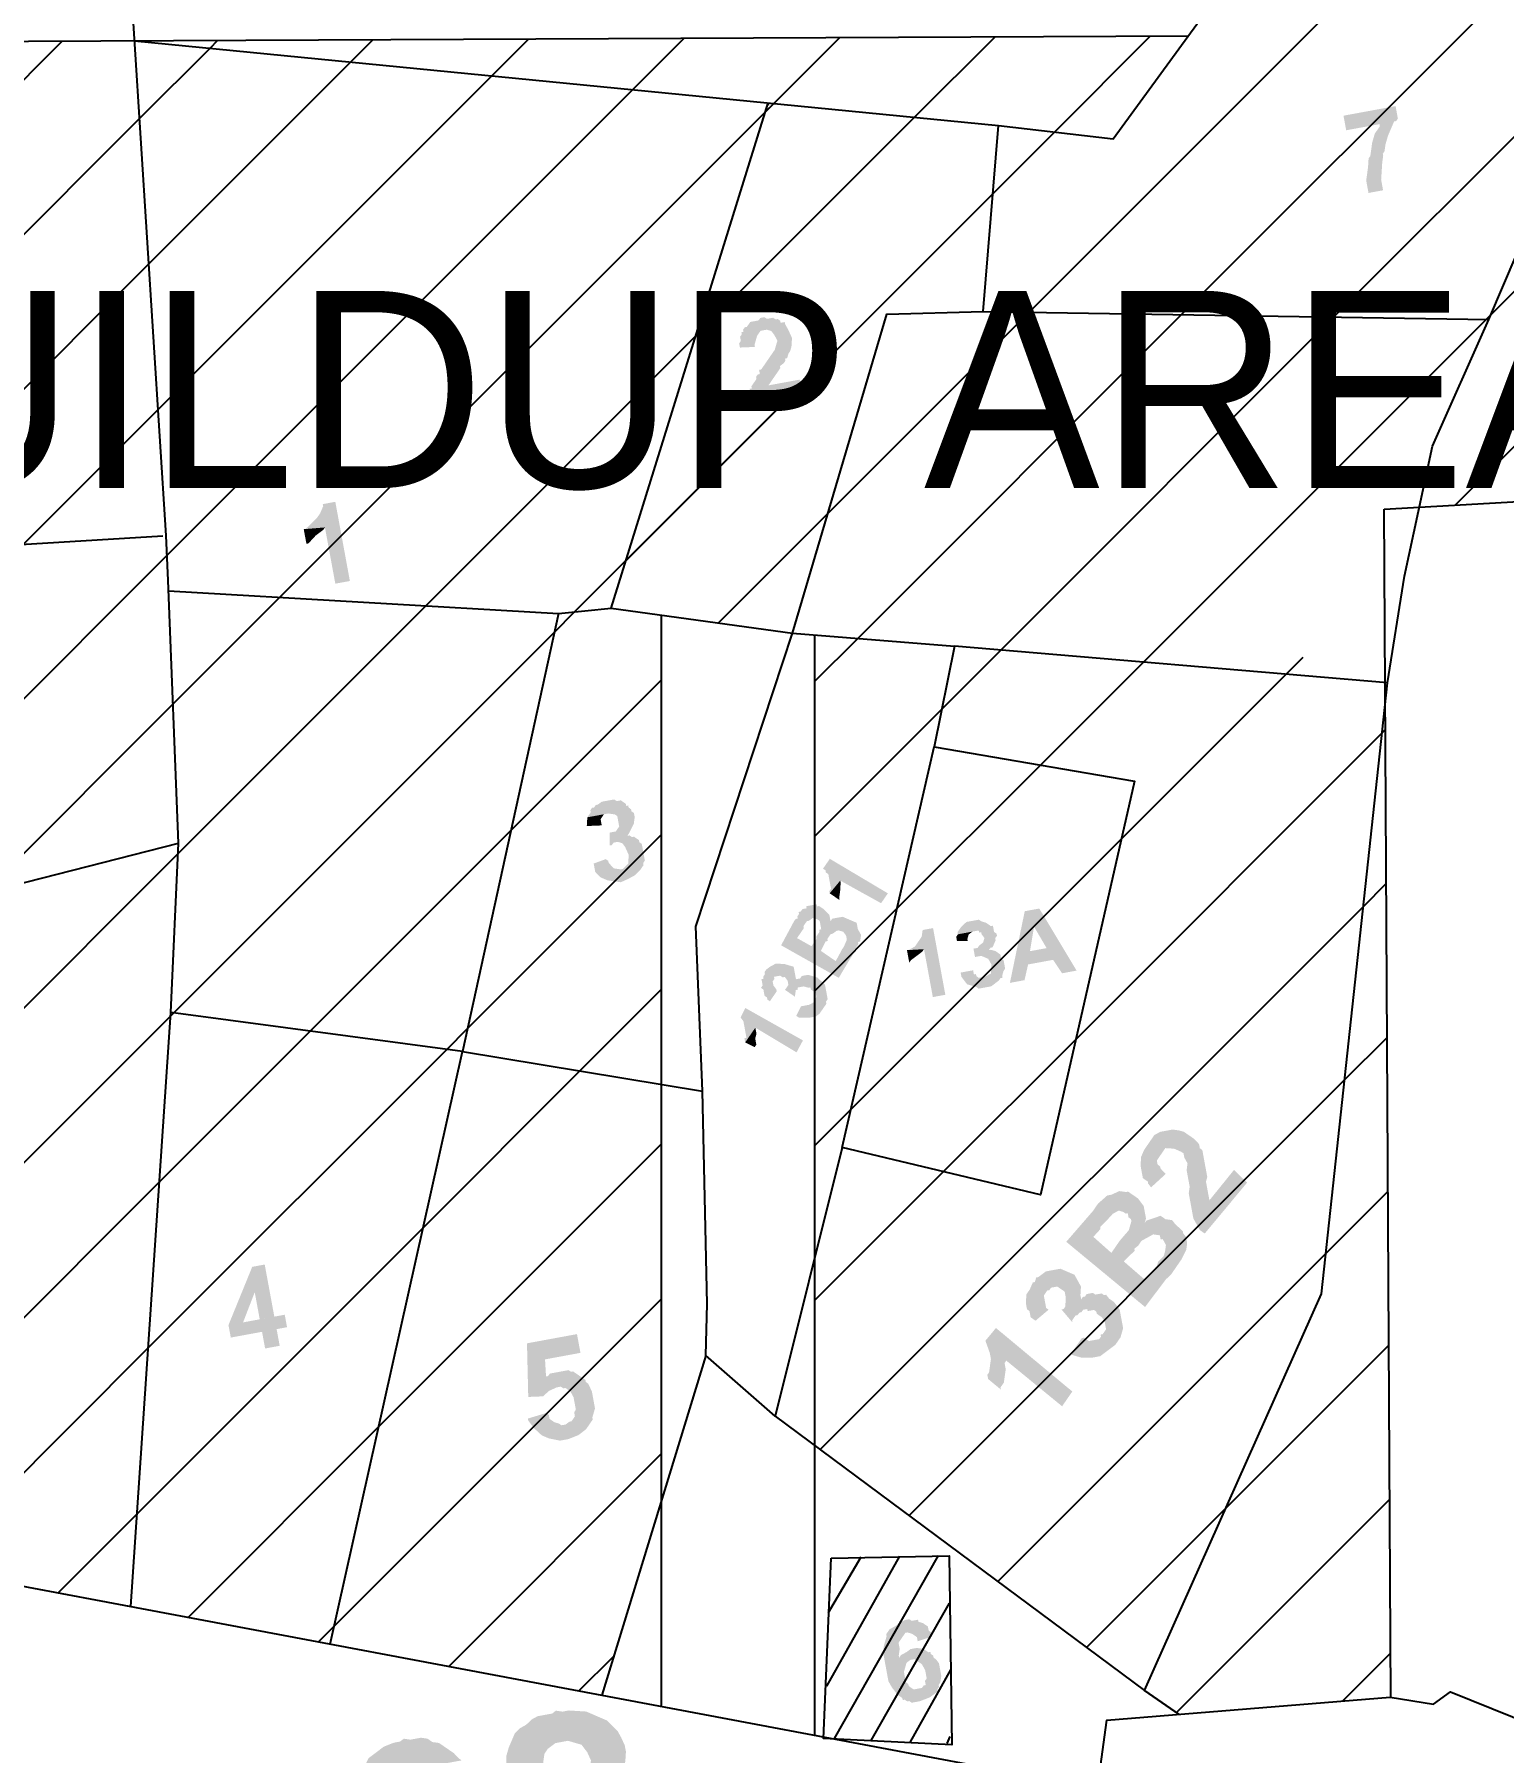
# Model space of a CAD drawing. Header units: metres. Extents: x 297 to 3998, y 336 to 1712.
# Drawn here: x 3210.1 to 3277.2, y 1162.8 to 1241.3 of the extents above; entities that cross this region are included whole.
import ezdxf

# ---------------------------------------------------------------- set-up
doc = ezdxf.new("R2010")
doc.units = ezdxf.units.M
doc.header["$MEASUREMENT"] = 0
doc.styles.get("Standard").update_dxf_attribs({"font": 'CENSCBK.TTF'})
pattern_1 = [(45, (-2513.5867, 677.9554), (-3.535534, 3.535534), [])]

msp = doc.modelspace()

# ---------------------------------------------------------------- hatches: boundary and pattern name
h = msp.add_hatch()
h.set_pattern_fill('ANSI31', color=2, scale=40, style=0)
h.set_pattern_definition(pattern_1)
h.paths.add_polyline_path([(3276.525, 1228.287), (3278.454, 1232.777), (3287.123, 1235.949), (3288.593, 1243.997), (3263.599, 1242.344), (3259.369, 1236.533), (3254.121, 1237.152), (3253.422, 1228.656)])
h = msp.add_hatch()
h.set_pattern_fill('ANSI31', color=2, scale=40, style=0)
h.set_pattern_definition(pattern_1)
h.paths.add_polyline_path([(3214.652, 1241.024), (3194.449, 1240.929), (3194.702, 1223.054), (3194.421, 1217.096), (3194.354, 1205.172), (3194.465, 1198.695), (3216.653, 1204.359), (3216.178, 1216.362), (3216.097, 1218.412)])
h = msp.add_hatch()
h.set_pattern_fill('ANSI31', color=2, scale=40, style=0)
h.set_pattern_definition(pattern_1)
h.paths.add_polyline_path([(3254.121, 1237.152), (3259.369, 1236.533), (3262.801, 1241.248), (3214.652, 1241.024)])
h = msp.add_hatch()
h.set_pattern_fill('ANSI31', color=2, scale=40, style=0)
h.set_pattern_definition(pattern_1)
h.paths.add_polyline_path([(3214.652, 1241.024), (3216.097, 1218.412), (3216.178, 1216.362), (3216.196, 1215.892), (3234.016, 1214.843), (3236.431, 1215.091), (3244.711, 1213.959), (3249.015, 1228.533), (3253.422, 1228.656), (3254.121, 1237.152)])
h = msp.add_hatch()
h.set_pattern_fill('ANSI31', color=2, scale=40, style=0)
h.set_pattern_definition(pattern_1)
h.paths.add_polyline_path([(3249.015, 1228.533), (3253.422, 1228.656), (3254.121, 1237.152), (3243.603, 1238.184), (3236.431, 1215.091), (3244.711, 1213.959)], flags=17)
at = {"linetype": 'Continuous'}
for points in [[(3272.268, 1238.035), (3269.888, 1237.597), (3270.011, 1236.93), (3271.534, 1237.211), (3271.551, 1237.116), (3271.474, 1237.003), (3271.318, 1236.777), (3271.198, 1236.362), (3271.156, 1236.058), (3271.113, 1235.755), (3271.035, 1235.642), (3271.01, 1235.244), (3270.968, 1234.941), (3270.925, 1234.638), (3270.995, 1234.257), (3271.013, 1234.162), (3271.03, 1234.066), (3271.697, 1234.189), (3271.662, 1234.38), (3271.609, 1234.665), (3271.634, 1235.064), (3271.659, 1235.462), (3271.702, 1235.765), (3271.684, 1235.86), (3271.762, 1235.973), (3271.805, 1236.276), (3271.925, 1236.692), (3272.063, 1237.013), (3272.2, 1237.334), (3272.296, 1237.351), (3272.373, 1237.464)], [(3243.335, 1228.373), (3243.24, 1228.355), (3243.162, 1228.242), (3243.067, 1228.225), (3242.972, 1228.207), (3242.877, 1228.19), (3242.782, 1228.172), (3242.704, 1228.059), (3242.626, 1227.947), (3242.531, 1227.929), (3242.453, 1227.816), (3242.471, 1227.721), (3242.376, 1227.704), (3242.393, 1227.608), (3243.536, 1227.819), (3243.744, 1227.759), (3243.874, 1227.586), (3244.022, 1227.318), (3243.902, 1226.902), (3243.669, 1226.564), (3243.513, 1226.338), (3243.436, 1226.225), (3243.358, 1226.113), (3243.28, 1226), (3243.185, 1225.982), (3243.22, 1225.792), (3243.125, 1225.774), (3243.047, 1225.662), (3243.065, 1225.566), (3242.909, 1225.341), (3242.832, 1225.228), (3242.849, 1225.133), (3242.754, 1225.115), (3242.772, 1225.02), (3242.712, 1224.812), (3242.729, 1224.717), (3242.651, 1224.604), (3242.687, 1224.414), (3245.162, 1224.87), (3245.039, 1225.537), (3243.611, 1225.273), (3243.689, 1225.386), (3243.766, 1225.499), (3243.999, 1225.837), (3244.077, 1225.95), (3244.155, 1226.063), (3244.137, 1226.158), (3244.31, 1226.288), (3244.388, 1226.401), (3244.37, 1226.496), (3244.465, 1226.514), (3244.525, 1226.722), (3244.603, 1226.834), (3244.663, 1227.042), (3244.688, 1227.441), (3244.523, 1227.804), (3244.375, 1228.072), (3244.357, 1228.167), (3244.167, 1228.132), (3244.15, 1228.227), (3244.037, 1228.305), (3243.942, 1228.287), (3243.829, 1228.365), (3243.638, 1228.33), (3243.543, 1228.313), (3243.43, 1228.39)], [(3242.393, 1227.608), (3242.316, 1227.496), (3242.333, 1227.4), (3242.351, 1227.305), (3242.273, 1227.193), (3242.308, 1227.002), (3242.992, 1227.03), (3242.975, 1227.125), (3243.095, 1227.541), (3243.25, 1227.766), (3243.345, 1227.784)], [(3223.821, 1219.953), (3223.249, 1219.848), (3223.267, 1219.753), (3223.129, 1219.432), (3222.974, 1219.207), (3222.723, 1218.964), (3222.473, 1218.72), (3222.377, 1218.703), (3223.347, 1218.783), (3223.821, 1216.213), (3224.487, 1216.335)], [(3222.377, 1218.703), (3222.5, 1218.036), (3222.595, 1218.054), (3222.924, 1218.41), (3223.269, 1218.67), (3223.347, 1218.783)], [(3236.183, 1206.284), (3236.088, 1206.266), (3235.993, 1206.249), (3235.82, 1206.119), (3235.725, 1206.101), (3235.647, 1205.988), (3235.552, 1205.971), (3235.474, 1205.858), (3235.492, 1205.763), (3235.414, 1205.65), (3235.336, 1205.537), (3236.288, 1205.713), (3236.592, 1205.67), (3236.704, 1205.593), (3236.757, 1205.307), (3236.792, 1205.116), (3236.714, 1205.004), (3236.637, 1204.891), (3236.542, 1204.873), (3236.351, 1204.838), (3236.361, 1204.25), (3236.456, 1204.267), (3236.534, 1204.38), (3236.629, 1204.397), (3237.581, 1204.573), (3237.469, 1204.651), (3237.373, 1204.633), (3237.261, 1204.711), (3237.165, 1204.693), (3237.243, 1204.806), (3237.459, 1205.239), (3237.501, 1205.542), (3237.466, 1205.733), (3237.353, 1205.811), (3237.336, 1205.906), (3237.223, 1205.983), (3237.205, 1206.079), (3237.11, 1206.061), (3237.093, 1206.156), (3236.98, 1206.234), (3236.867, 1206.312), (3236.772, 1206.294), (3236.677, 1206.277), (3236.564, 1206.354), (3236.469, 1206.337), (3236.374, 1206.319)], [(3235.336, 1205.537), (3235.311, 1205.139), (3235.995, 1205.167), (3235.978, 1205.262), (3235.96, 1205.357), (3235.943, 1205.452), (3236.098, 1205.678), (3236.193, 1205.695), (3236.288, 1205.713)], [(3237.581, 1204.573), (3236.629, 1204.397), (3236.725, 1204.415), (3236.932, 1204.355), (3237.063, 1204.182), (3237.228, 1203.819), (3237.203, 1203.42), (3236.953, 1203.177), (3236.857, 1203.16), (3237.905, 1203.353), (3237.887, 1203.448), (3237.965, 1203.561), (3237.947, 1203.656), (3237.93, 1203.751), (3237.842, 1204.227), (3237.824, 1204.322), (3237.712, 1204.4), (3237.694, 1204.495)], [(3236.181, 1203.626), (3235.627, 1203.425), (3235.645, 1203.33), (3235.697, 1203.044), (3235.94, 1202.794), (3236.261, 1202.656), (3236.564, 1202.614), (3236.867, 1202.571), (3237.231, 1202.736), (3237.499, 1202.884), (3237.749, 1203.127), (3237.827, 1203.24), (3237.905, 1203.353), (3236.857, 1203.16), (3236.554, 1203.202), (3236.311, 1203.453), (3236.294, 1203.548)], [(3246.416, 1203.641), (3246.105, 1203.19), (3246.218, 1203.113), (3246.235, 1203.017), (3246.348, 1202.94), (3246.366, 1202.845), (3246.383, 1202.749), (3246.436, 1202.464), (3246.453, 1202.368), (3246.471, 1202.273), (3246.393, 1202.161), (3246.411, 1202.065), (3246.894, 1202.647), (3248.758, 1201.612), (3249.069, 1202.063)], [(3246.411, 1202.065), (3246.862, 1201.755), (3246.844, 1201.85), (3246.887, 1202.153), (3246.912, 1202.551), (3246.894, 1202.647)], [(3244.777, 1200.78), (3244.191, 1199.688), (3246.827, 1198.204), (3247.353, 1199.089), (3247.431, 1199.202), (3247.568, 1199.522), (3247.724, 1199.748), (3247.706, 1199.843), (3247.801, 1199.861), (3247.844, 1200.164), (3247.696, 1200.432), (3247.679, 1200.527), (3247.661, 1200.622), (3246.687, 1198.966), (3246.01, 1199.432), (3246.225, 1199.866), (3246.907, 1200.975), (3246.812, 1200.958), (3246.621, 1200.923), (3246.526, 1200.905), (3246.448, 1200.793), (3246.466, 1200.697), (3246.431, 1200.888), (3246.413, 1200.983), (3246.396, 1201.078), (3245.577, 1199.647), (3244.918, 1200.018), (3245.151, 1200.357), (3245.815, 1201.562), (3245.719, 1201.544), (3245.624, 1201.527), (3245.529, 1201.509), (3245.434, 1201.492), (3245.338, 1201.474), (3245.356, 1201.379), (3245.166, 1201.344), (3245.088, 1201.231), (3244.993, 1201.213), (3245.01, 1201.118), (3244.933, 1201.005), (3244.95, 1200.91), (3244.855, 1200.893)], [(3245.815, 1201.562), (3245.151, 1200.357), (3245.228, 1200.469), (3245.211, 1200.564), (3245.288, 1200.677), (3245.366, 1200.79), (3245.461, 1200.808), (3245.634, 1200.938), (3245.842, 1200.878), (3245.955, 1200.8), (3246.007, 1200.514), (3246.025, 1200.419), (3245.93, 1200.402), (3245.947, 1200.306), (3245.87, 1200.194), (3245.792, 1200.081), (3245.81, 1199.986), (3245.577, 1199.647), (3246.396, 1201.078), (3246.153, 1201.329), (3245.927, 1201.484), (3245.832, 1201.466)], [(3255.989, 1201.369), (3255.323, 1201.246), (3254.646, 1197.972), (3255.313, 1198.095), (3255.476, 1198.814), (3256.618, 1199.024), (3255.561, 1199.42), (3255.749, 1200.537)], [(3255.989, 1201.369), (3255.749, 1200.537), (3256.323, 1199.56), (3255.561, 1199.42), (3256.618, 1199.024), (3257.027, 1198.41), (3257.693, 1198.533)], [(3246.907, 1200.975), (3246.225, 1199.866), (3246.321, 1199.883), (3246.303, 1199.978), (3246.458, 1200.204), (3246.554, 1200.221), (3246.727, 1200.352), (3246.822, 1200.369), (3247.03, 1200.309), (3247.16, 1200.136), (3247.195, 1199.946), (3247.057, 1199.625), (3246.98, 1199.512), (3246.687, 1198.966), (3247.661, 1200.622), (3247.644, 1200.717), (3247.323, 1200.855), (3247.002, 1200.993)], [(3251.134, 1200.475), (3250.658, 1200.387), (3250.615, 1200.084), (3250.46, 1199.858), (3250.304, 1199.633), (3250.036, 1199.485), (3249.941, 1199.467), (3250.72, 1199.512), (3251.124, 1197.323), (3251.695, 1197.428)], [(3252.943, 1200.808), (3252.847, 1200.79), (3252.657, 1200.755), (3252.406, 1200.512), (3252.251, 1200.287), (3252.269, 1200.192), (3253.03, 1200.332), (3253.126, 1200.349), (3253.221, 1200.367), (3253.238, 1200.272), (3253.333, 1200.289), (3253.351, 1200.194), (3253.481, 1200.021), (3253.421, 1199.813), (3253.248, 1199.683), (3253.171, 1199.57), (3252.98, 1199.535), (3253.068, 1199.059), (3253.05, 1199.154), (3253.146, 1199.172), (3253.241, 1199.189), (3254.098, 1199.347), (3253.985, 1199.425), (3253.777, 1199.485), (3253.682, 1199.468), (3253.759, 1199.58), (3253.855, 1199.598), (3253.992, 1199.919), (3253.975, 1200.014), (3254.053, 1200.126), (3254.035, 1200.222), (3253.922, 1200.299), (3253.905, 1200.395), (3253.87, 1200.585), (3253.774, 1200.567), (3253.662, 1200.645), (3253.549, 1200.723), (3253.341, 1200.783), (3253.228, 1200.861), (3253.133, 1200.843), (3253.038, 1200.825)], [(3252.269, 1200.192), (3252.191, 1200.079), (3252.209, 1199.984), (3252.226, 1199.888), (3252.72, 1199.881), (3252.702, 1199.976), (3252.762, 1200.184), (3252.935, 1200.314), (3253.03, 1200.332)], [(3249.941, 1199.467), (3250.046, 1198.896), (3250.124, 1199.009), (3250.643, 1199.4), (3250.72, 1199.512)], [(3254.098, 1199.347), (3253.336, 1199.207), (3253.657, 1199.069), (3253.805, 1198.801), (3253.78, 1198.403), (3253.511, 1198.255), (3253.416, 1198.237), (3254.291, 1198.3), (3254.351, 1198.508), (3254.428, 1198.621), (3254.411, 1198.716), (3254.393, 1198.811), (3254.376, 1198.906), (3254.358, 1199.002), (3254.246, 1199.079), (3254.228, 1199.174), (3254.21, 1199.27)], [(3243.45, 1198.37), (3243.372, 1198.257), (3243.389, 1198.162), (3243.294, 1198.144), (3243.312, 1198.049), (3243.329, 1197.954), (3243.347, 1197.858), (3243.269, 1197.746), (3243.382, 1197.668), (3243.399, 1197.573), (3243.417, 1197.478), (3243.883, 1198.154), (3243.865, 1198.249), (3243.961, 1198.267), (3244.151, 1198.302), (3244.264, 1198.224), (3244.359, 1198.242), (3244.489, 1198.069), (3244.524, 1197.879), (3244.447, 1197.766), (3244.369, 1197.653), (3244.82, 1197.342), (3244.863, 1197.646), (3245.233, 1198.305), (3245.138, 1198.287), (3245.061, 1198.174), (3244.965, 1198.157), (3244.87, 1198.139), (3244.853, 1198.234), (3244.817, 1198.425), (3244.765, 1198.71), (3244.349, 1198.831), (3243.951, 1198.856), (3243.682, 1198.708), (3243.51, 1198.578), (3243.432, 1198.465)], [(3243.417, 1197.478), (3243.435, 1197.382), (3243.547, 1197.305), (3243.565, 1197.21), (3243.678, 1197.132), (3243.988, 1197.583), (3243.971, 1197.678), (3243.84, 1197.851), (3243.823, 1197.946), (3243.805, 1198.041), (3243.883, 1198.154)], [(3245.233, 1198.305), (3244.863, 1197.646), (3244.958, 1197.663), (3244.94, 1197.758), (3245.226, 1197.811), (3245.434, 1197.751), (3245.529, 1197.768), (3245.547, 1197.673), (3245.772, 1197.518), (3245.807, 1197.327), (3245.73, 1197.215), (3245.747, 1197.119), (3246.213, 1197.796), (3246.196, 1197.891), (3245.84, 1198.219), (3245.424, 1198.34), (3245.329, 1198.322)], [(3252.965, 1198.548), (3252.394, 1198.443), (3252.429, 1198.252), (3252.559, 1198.079), (3252.69, 1197.907), (3252.898, 1197.846), (3253.106, 1197.786), (3253.218, 1197.709), (3253.314, 1197.726), (3253.504, 1197.761), (3253.79, 1197.814), (3253.962, 1197.944), (3254.135, 1198.074), (3254.213, 1198.187), (3254.308, 1198.205), (3254.291, 1198.3), (3253.416, 1198.237), (3253.321, 1198.22), (3253.226, 1198.202), (3253.113, 1198.28), (3253.096, 1198.375), (3253, 1198.358), (3252.983, 1198.453)], [(3245.098, 1196.901), (3244.883, 1196.468), (3244.995, 1196.39), (3245.489, 1196.383), (3245.775, 1196.435), (3245.948, 1196.566), (3246.025, 1196.679), (3246.103, 1196.791), (3246.181, 1196.904), (3246.258, 1197.017), (3246.241, 1197.112), (3246.318, 1197.225), (3246.301, 1197.32), (3246.266, 1197.51), (3246.248, 1197.606), (3246.213, 1197.796), (3245.747, 1197.119), (3245.479, 1196.972), (3245.289, 1196.937), (3245.193, 1196.919)], [(3242.553, 1196.826), (3242.337, 1196.393), (3242.467, 1196.22), (3242.485, 1196.125), (3242.503, 1196.029), (3242.573, 1195.649), (3242.59, 1195.553), (3242.608, 1195.458), (3242.513, 1195.441), (3242.53, 1195.345), (3242.548, 1195.25), (3243.014, 1195.927), (3244.895, 1194.797), (3245.188, 1195.343)], [(3242.548, 1195.25), (3242.981, 1195.035), (3243.059, 1195.148), (3243.006, 1195.433), (3243.066, 1195.641), (3243.031, 1195.832), (3243.014, 1195.927)], [(3261.011, 1190.679), (3260.933, 1190.566), (3260.778, 1190.34), (3260.64, 1190.02), (3260.615, 1189.621), (3260.668, 1189.336), (3260.703, 1189.145), (3261.592, 1190.195), (3261.747, 1190.421), (3262.146, 1190.396), (3262.466, 1190.258), (3262.579, 1190.18), (3262.614, 1189.99), (3262.762, 1189.722), (3262.72, 1189.419), (3262.772, 1189.133), (3262.807, 1188.942), (3262.86, 1188.657), (3262.817, 1188.354), (3262.87, 1188.068), (3262.923, 1187.782), (3262.975, 1187.497), (3263.028, 1187.211), (3263.176, 1186.943), (3263.324, 1186.675), (3263.549, 1186.52), (3265.483, 1188.845), (3264.884, 1189.424), (3263.762, 1188.036), (3263.744, 1188.131), (3263.727, 1188.226), (3263.709, 1188.321), (3263.692, 1188.416), (3263.639, 1188.702), (3263.604, 1188.892), (3263.664, 1189.1), (3263.629, 1189.291), (3263.594, 1189.481), (3263.559, 1189.672), (3263.524, 1189.862), (3263.506, 1189.957), (3263.454, 1190.243), (3263.436, 1190.338), (3263.323, 1190.416), (3263.306, 1190.511), (3263.288, 1190.606), (3263.045, 1190.857), (3262.82, 1191.012), (3262.594, 1191.167), (3262.386, 1191.227), (3262.083, 1191.27), (3261.797, 1191.217), (3261.512, 1191.165), (3261.244, 1191.017), (3261.166, 1190.904), (3261.088, 1190.791)], [(3260.703, 1189.145), (3260.72, 1189.05), (3260.833, 1188.972), (3260.946, 1188.895), (3260.963, 1188.8), (3261.094, 1188.627), (3261.767, 1189.243), (3261.524, 1189.494), (3261.507, 1189.589), (3261.394, 1189.666), (3261.359, 1189.857), (3261.437, 1189.97), (3261.514, 1190.082), (3261.592, 1190.195)], [(3258.438, 1187.547), (3257.22, 1186.141), (3260.821, 1183.162), (3261.77, 1184.42), (3262.021, 1184.663), (3262.176, 1184.889), (3262.331, 1185.114), (3262.487, 1185.34), (3262.702, 1185.773), (3262.745, 1186.076), (3262.692, 1186.362), (3262.562, 1186.535), (3260.783, 1184.435), (3259.846, 1185.247), (3260.347, 1185.733), (3261.53, 1187.329), (3260.881, 1187.111), (3260.803, 1186.998), (3260.863, 1187.206), (3260.846, 1187.301), (3260.828, 1187.397), (3260.793, 1187.587), (3259.282, 1185.635), (3258.458, 1186.369), (3258.786, 1186.725), (3260.046, 1188.434), (3259.951, 1188.416), (3259.648, 1188.459), (3259.285, 1188.293), (3259.189, 1188.276), (3259.094, 1188.258), (3258.671, 1187.885), (3258.593, 1187.772), (3258.515, 1187.659)], [(3260.046, 1188.434), (3258.786, 1186.725), (3258.769, 1186.82), (3259.019, 1187.063), (3259.347, 1187.419), (3259.615, 1187.567), (3259.823, 1187.507), (3259.936, 1187.429), (3260.031, 1187.447), (3260.066, 1187.256), (3260.179, 1187.178), (3260.197, 1187.083), (3260.137, 1186.875), (3260.076, 1186.667), (3259.671, 1186.199), (3259.282, 1185.635), (3260.793, 1187.587), (3260.758, 1187.777), (3260.628, 1187.95), (3260.497, 1188.123), (3260.272, 1188.278), (3260.159, 1188.356)], [(3261.53, 1187.329), (3260.347, 1185.733), (3260.33, 1185.828), (3260.502, 1185.958), (3260.658, 1186.184), (3260.926, 1186.332), (3261.194, 1186.48), (3261.497, 1186.437), (3261.532, 1186.247), (3261.627, 1186.264), (3261.775, 1185.996), (3261.733, 1185.693), (3261.672, 1185.485), (3261.422, 1185.242), (3261.362, 1185.034), (3260.783, 1184.435), (3262.562, 1186.535), (3262.544, 1186.63), (3262.189, 1186.958), (3262.058, 1187.131), (3261.755, 1187.174), (3261.642, 1187.251)], [(3220.595, 1185.102), (3220.024, 1184.997), (3218.939, 1182.336), (3219.045, 1181.765), (3220.473, 1182.028), (3220.613, 1181.266), (3221.279, 1181.389), (3221.139, 1182.151), (3221.615, 1182.238), (3221.51, 1182.809), (3219.606, 1182.459), (3220.139, 1183.837)], [(3220.595, 1185.102), (3220.139, 1183.837), (3220.367, 1182.599), (3219.606, 1182.459), (3221.034, 1182.722)], [(3255.787, 1184.302), (3255.692, 1184.284), (3255.554, 1183.964), (3255.399, 1183.738), (3255.374, 1183.34), (3255.426, 1183.054), (3255.539, 1182.977), (3256.351, 1183.914), (3256.446, 1183.931), (3256.524, 1184.044), (3256.619, 1184.062), (3256.714, 1184.079), (3256.809, 1184.097), (3256.922, 1184.019), (3257.035, 1183.941), (3257.148, 1183.864), (3257.2, 1183.578), (3257.175, 1183.18), (3257.098, 1183.067), (3257.002, 1183.049), (3257.506, 1182.453), (3257.488, 1182.548), (3257.566, 1182.661), (3257.644, 1182.774), (3257.739, 1182.791), (3258.438, 1183.806), (3258.152, 1183.753), (3258.075, 1183.641), (3257.979, 1183.623), (3257.902, 1183.51), (3257.867, 1183.701), (3257.892, 1184.099), (3257.744, 1184.367), (3257.596, 1184.635), (3257.275, 1184.773), (3256.955, 1184.911), (3256.669, 1184.858), (3256.288, 1184.788), (3255.942, 1184.527), (3255.847, 1184.51)], [(3255.539, 1182.977), (3255.557, 1182.881), (3255.592, 1182.691), (3255.705, 1182.613), (3255.817, 1182.536), (3256.414, 1183.039), (3256.301, 1183.117), (3256.266, 1183.307), (3256.248, 1183.403), (3256.231, 1183.498), (3256.196, 1183.688), (3256.273, 1183.801), (3256.351, 1183.914)], [(3258.438, 1183.806), (3257.739, 1182.791), (3257.817, 1182.904), (3257.912, 1182.922), (3257.99, 1183.034), (3258.18, 1183.069), (3258.198, 1182.974), (3258.293, 1182.992), (3258.483, 1183.027), (3258.596, 1182.949), (3258.613, 1182.854), (3258.726, 1182.776), (3258.839, 1182.699), (3258.969, 1182.526), (3258.987, 1182.431), (3259.004, 1182.335), (3259.039, 1182.145), (3258.962, 1182.032), (3258.884, 1181.919), (3258.789, 1181.902), (3259.713, 1182.761), (3259.678, 1182.952), (3259.661, 1183.047), (3259.53, 1183.22), (3259.4, 1183.393), (3259.287, 1183.47), (3259.175, 1183.548), (3259.044, 1183.721), (3258.949, 1183.703), (3258.836, 1183.781), (3258.741, 1183.763), (3258.551, 1183.728)], [(3257.932, 1181.744), (3257.466, 1181.068), (3257.484, 1180.972), (3257.899, 1180.852), (3258.393, 1180.845), (3258.774, 1180.915), (3259.12, 1181.175), (3259.465, 1181.436), (3259.698, 1181.774), (3259.819, 1182.19), (3259.731, 1182.666), (3259.713, 1182.761), (3258.789, 1181.902), (3258.806, 1181.807), (3258.729, 1181.694), (3258.253, 1181.606), (3258.027, 1181.762)], [(3234.864, 1181.923), (3232.579, 1181.502), (3232.637, 1179.052), (3233.321, 1179.079), (3233.571, 1179.322), (3233.935, 1179.488), (3235.25, 1179.829), (3235.137, 1179.906), (3235.025, 1179.984), (3234.799, 1180.139), (3234.686, 1180.217), (3233.449, 1179.989), (3233.403, 1180.768), (3235.022, 1181.066)], [(3254.008, 1182.202), (3253.525, 1181.621), (3253.725, 1181.067), (3253.76, 1180.877), (3253.778, 1180.782), (3253.735, 1180.479), (3253.693, 1180.175), (3253.615, 1180.063), (3253.65, 1179.872), (3254.479, 1180.714), (3257.03, 1178.625), (3257.496, 1179.301)], [(3234.002, 1180.189), (3233.907, 1180.172), (3233.812, 1180.154), (3233.621, 1180.119), (3233.544, 1180.006), (3233.449, 1179.989), (3234.686, 1180.217), (3234.591, 1180.199), (3234.478, 1180.277), (3234.383, 1180.26), (3234.288, 1180.242), (3234.097, 1180.207)], [(3253.65, 1179.872), (3254.232, 1179.389), (3254.214, 1179.484), (3254.369, 1179.709), (3254.412, 1180.013), (3254.454, 1180.316), (3254.402, 1180.601), (3254.479, 1180.714)], [(3235.25, 1179.829), (3233.935, 1179.488), (3234.03, 1179.505), (3234.125, 1179.523), (3234.238, 1179.445), (3234.333, 1179.463), (3234.446, 1179.385), (3234.559, 1179.308), (3234.706, 1179.039), (3234.724, 1178.944), (3234.777, 1178.659), (3234.794, 1178.563), (3234.812, 1178.468), (3234.734, 1178.355), (3234.769, 1178.165), (3234.691, 1178.052), (3234.614, 1177.94), (3234.519, 1177.922), (3234.346, 1177.792), (3234.25, 1177.774), (3235.583, 1178.02), (3235.566, 1178.115), (3235.686, 1178.531), (3235.616, 1178.912), (3235.546, 1179.293), (3235.38, 1179.656), (3235.268, 1179.733)], [(3233.461, 1178.318), (3232.622, 1178.065), (3232.639, 1177.969), (3232.9, 1177.624), (3233.256, 1177.296), (3233.577, 1177.158), (3234.088, 1177.055), (3234.468, 1177.125), (3234.927, 1177.308), (3235.273, 1177.569), (3235.506, 1177.907), (3235.583, 1178.02), (3234.25, 1177.774), (3234.155, 1177.757), (3234.042, 1177.834), (3233.835, 1177.894), (3233.722, 1177.972), (3233.609, 1178.05), (3233.574, 1178.24)], [(3249.011, 1168.116), (3248.951, 1167.908), (3248.891, 1167.7), (3248.848, 1167.397), (3248.901, 1167.111), (3248.971, 1166.731), (3249.024, 1166.445), (3249.094, 1166.064), (3249.242, 1165.796), (3249.372, 1165.623), (3249.502, 1165.45), (3249.615, 1165.373), (3249.728, 1165.295), (3249.745, 1165.2), (3249.84, 1165.217), (3249.953, 1165.14), (3250.048, 1165.157), (3250.161, 1165.08), (3250.256, 1165.097), (3250.352, 1165.115), (3250.447, 1165.132), (3250.542, 1165.15), (3251, 1165.333), (3251.346, 1165.593), (3251.329, 1165.688), (3251.406, 1165.801), (3251.389, 1165.896), (3250.437, 1165.721), (3250.342, 1165.703), (3250.246, 1165.686), (3250.134, 1165.764), (3250.021, 1165.841), (3250.003, 1165.936), (3249.891, 1166.014), (3249.873, 1166.109), (3249.838, 1166.3), (3249.803, 1166.49), (3249.863, 1166.698), (3249.923, 1166.906), (3250.096, 1167.036), (3250.191, 1167.054), (3251.143, 1167.229), (3251.03, 1167.307), (3251.013, 1167.402), (3249.585, 1167.139), (3249.567, 1167.234), (3249.61, 1167.537), (3249.557, 1167.823), (3249.713, 1168.049), (3249.868, 1168.274), (3249.963, 1168.292)], [(3249.953, 1168.88), (3249.858, 1168.863), (3249.59, 1168.715), (3249.417, 1168.585), (3249.149, 1168.437), (3248.993, 1168.211), (3249.011, 1168.116), (3249.963, 1168.292), (3250.171, 1168.231), (3250.397, 1168.076), (3250.432, 1167.886), (3251.081, 1168.104), (3251.063, 1168.199), (3251.045, 1168.294), (3250.933, 1168.372), (3250.915, 1168.467), (3250.898, 1168.562), (3250.785, 1168.64), (3250.672, 1168.718), (3250.464, 1168.778), (3250.447, 1168.873), (3250.256, 1168.838), (3250.161, 1168.82), (3250.048, 1168.898)], [(3250.199, 1167.547), (3250.103, 1167.53), (3249.931, 1167.4), (3249.662, 1167.252), (3249.585, 1167.139), (3251.013, 1167.402), (3250.918, 1167.385), (3250.692, 1167.54), (3250.389, 1167.583), (3250.294, 1167.565)], [(3251.143, 1167.229), (3250.191, 1167.054), (3250.286, 1167.071), (3250.399, 1166.994), (3250.625, 1166.838), (3250.772, 1166.57), (3250.825, 1166.285), (3250.843, 1166.19), (3250.765, 1166.077), (3250.782, 1165.982), (3250.8, 1165.886), (3250.705, 1165.869), (3250.627, 1165.756), (3250.532, 1165.739), (3250.437, 1165.721), (3251.389, 1165.896), (3251.466, 1166.009), (3251.509, 1166.312), (3251.456, 1166.598), (3251.404, 1166.884), (3251.274, 1167.056), (3251.161, 1167.134)], [(3233.9, 1164.716), (3233.727, 1164.585), (3233.347, 1164.515), (3233.061, 1164.462), (3232.793, 1164.315), (3232.542, 1164.072), (3232.274, 1163.924), (3232.024, 1163.681), (3231.886, 1163.36), (3231.748, 1163.039), (3231.688, 1162.831), (3234.163, 1163.287), (3234.449, 1163.34), (3234.657, 1163.28), (3235.073, 1163.16), (3235.334, 1162.814), (3235.499, 1162.451), (3235.474, 1162.052), (3235.354, 1161.636), (3235.025, 1161.281), (3234.853, 1161.15), (3234.567, 1161.098), (3232.282, 1160.677), (3232.508, 1160.521), (3232.733, 1160.366), (3233.262, 1160.168), (3232.994, 1160.02), (3232.743, 1159.777), (3232.588, 1159.552), (3232.432, 1159.326), (3232.277, 1159.101), (3232.235, 1158.798), (3232.192, 1158.494), (3232.149, 1158.191), (3232.107, 1157.888), (3232.159, 1157.602), (3232.212, 1157.317), (3232.36, 1157.049), (3232.508, 1156.781), (3232.656, 1156.513), (3232.899, 1156.262), (3233.046, 1155.994), (3233.367, 1155.856), (3233.497, 1155.683), (3233.705, 1155.623), (3233.913, 1155.563), (3234.234, 1155.425), (3234.537, 1155.383), (3234.823, 1155.435), (3235.126, 1155.393), (3235.412, 1155.445), (3235.697, 1155.498), (3235.983, 1155.551), (3236.268, 1155.603), (3236.537, 1155.751), (3236.805, 1155.899), (3237.073, 1156.047), (3237.341, 1156.195), (3237.496, 1156.42), (3237.651, 1156.646), (3237.807, 1156.871), (3237.962, 1157.097), (3238.022, 1157.305), (3235.452, 1156.831), (3235.148, 1156.874), (3234.845, 1156.916), (3234.637, 1156.976), (3234.412, 1157.132), (3234.186, 1157.287), (3234.039, 1157.555), (3233.891, 1157.823), (3233.856, 1158.013), (3233.803, 1158.299), (3233.846, 1158.602), (3233.888, 1158.905), (3233.948, 1159.113), (3234.104, 1159.339), (3234.276, 1159.469), (3234.545, 1159.617), (3234.813, 1159.765), (3237.288, 1160.221), (3236.95, 1160.454), (3236.421, 1160.652), (3236.118, 1160.694), (3236.368, 1160.937), (3236.619, 1161.181), (3236.852, 1161.519), (3236.99, 1161.839), (3237.032, 1162.143), (3237.075, 1162.446), (3237.1, 1162.844), (3237.047, 1163.13), (3236.882, 1163.493), (3236.734, 1163.761), (3236.491, 1164.012), (3236.248, 1164.262), (3235.927, 1164.4), (3235.607, 1164.538), (3235.286, 1164.676), (3234.888, 1164.701), (3234.489, 1164.726), (3234.204, 1164.673)], [(3226.95, 1163.435), (3226.777, 1163.305), (3226.492, 1163.252), (3226.033, 1163.069), (3225.688, 1162.809), (3225.342, 1162.548), (3225.126, 1162.114), (3224.893, 1161.776), (3224.791, 1161.265), (3224.67, 1160.849), (3224.663, 1160.356), (3224.655, 1159.862), (3224.648, 1159.368), (3224.736, 1158.892), (3224.823, 1158.416), (3224.911, 1157.94), (3224.999, 1157.464), (3225.182, 1157.006), (3225.252, 1156.625), (3225.287, 1156.435), (3225.435, 1156.166), (3225.618, 1155.708), (3225.783, 1155.345), (3226.044, 1154.999), (3226.382, 1154.766), (3226.72, 1154.533), (3227.058, 1154.3), (3227.474, 1154.18), (3227.873, 1154.155), (3228.271, 1154.13), (3228.652, 1154.2), (3229.033, 1154.27), (3229.396, 1154.435), (3229.759, 1154.601), (3230.105, 1154.861), (3230.338, 1155.2), (3230.553, 1155.633), (3230.631, 1155.746), (3230.691, 1155.954), (3228.389, 1155.628), (3228.294, 1155.61), (3227.895, 1155.635), (3227.557, 1155.868), (3227.296, 1156.214), (3227.131, 1156.577), (3227.043, 1157.054), (3226.86, 1157.512), (3226.79, 1157.893), (3226.72, 1158.274), (3226.667, 1158.559), (3226.597, 1158.94), (3226.509, 1159.416), (3226.422, 1159.892), (3226.429, 1160.386), (3226.437, 1160.879), (3226.462, 1161.278), (3226.695, 1161.616), (3226.945, 1161.859), (3227.213, 1162.007), (3229.594, 1162.445), (3229.481, 1162.523), (3229.238, 1162.774), (3229.012, 1162.929), (3228.787, 1163.084), (3228.561, 1163.24), (3228.258, 1163.282), (3228.033, 1163.438), (3227.729, 1163.48), (3227.444, 1163.427), (3227.253, 1163.392)], [(3231.688, 1162.831), (3231.628, 1162.623), (3231.638, 1162.035), (3231.726, 1161.559), (3231.926, 1161.005), (3232.282, 1160.677), (3234.567, 1161.098), (3234.472, 1161.08), (3233.961, 1161.183), (3233.753, 1161.243), (3233.64, 1161.321), (3233.51, 1161.494), (3233.362, 1161.762), (3233.309, 1162.047), (3233.292, 1162.142), (3233.334, 1162.446), (3233.377, 1162.749), (3233.532, 1162.974), (3233.705, 1163.105), (3233.878, 1163.235), (3234.163, 1163.287)]]:
    msp.add_hatch(color=0, dxfattribs=at).paths.add_polyline_path(points)
h = msp.add_hatch()
h.set_pattern_fill('ANSI31', color=2, scale=40, style=0)
h.set_pattern_definition(pattern_1)
h.paths.add_polyline_path([(3297.46, 1221.053), (3297.781, 1214.06), (3278.786, 1213.005), (3279.059, 1163.85), (3286.896, 1160.691), (3296.621, 1158.011), (3296.87, 1156.66), (3306.304, 1155.131), (3313.787, 1182.758), (3317.964, 1202.454), (3325.046, 1202.104), (3321.156, 1183.763), (3323.485, 1183.388), (3329.266, 1217.726), (3324.638, 1219.335), (3314.509, 1222.488), (3311.144, 1213.501), (3300.964, 1215.858), (3303.75, 1227.987), (3296.241, 1232.412), (3287.123, 1235.949), (3278.454, 1232.777), (3276.525, 1228.287), (3273.95, 1222.496), (3273.357, 1219.714)])
h = msp.add_hatch()
h.set_pattern_fill('ANSI31', color=2, scale=40, style=0)
h.set_pattern_definition(pattern_1)
h.paths.add_polyline_path([(3275.453, 1225.877), (3276.525, 1228.287), (3253.422, 1228.656), (3249.015, 1228.533), (3244.711, 1213.959), (3252.108, 1213.353), (3267.588, 1212.049), (3271.751, 1219.367), (3271.749, 1219.625), (3271.902, 1219.634)])
h = msp.add_hatch()
h.set_pattern_fill('ANSI31', color=2, scale=40, style=0)
h.set_pattern_definition(pattern_1)
h.paths.add_polyline_path([(3216.196, 1215.892), (3216.653, 1204.359), (3216.308, 1196.617), (3229.629, 1194.839), (3234.016, 1214.843)])
h = msp.add_hatch()
h.set_pattern_fill('ANSI31', color=2, scale=40, style=0)
h.set_pattern_definition(pattern_1)
h.paths.add_polyline_path([(3229.629, 1194.839), (3238.715, 1193.332), (3238.715, 1214.778), (3236.431, 1215.091), (3234.016, 1214.843)])
h = msp.add_hatch()
h.set_pattern_fill('ANSI31', color=2, scale=40, style=0)
h.set_pattern_definition(pattern_1)
h.paths.add_polyline_path([(3245.715, 1185.39), (3246.975, 1190.455), (3251.183, 1208.753), (3252.108, 1213.353), (3245.715, 1213.876)])
h = msp.add_hatch()
h.set_pattern_fill('ANSI31', color=2, scale=40, style=0)
h.set_pattern_definition(pattern_1)
h.paths.add_polyline_path([(3169.748, 1204.083), (3169.855, 1213.652), (3159.645, 1211.969), (3166.132, 1178.575), (3214.48, 1169.474), (3216.308, 1196.617), (3216.653, 1204.359), (3198.999, 1199.853), (3194.378, 1191.69), (3194.307, 1191.575), (3194.285, 1190.59), (3184.103, 1190.289), (3169.827, 1189.233)])
h = msp.add_hatch()
h.set_pattern_fill('ANSI31', color=2, scale=40, style=0)
h.set_pattern_definition(pattern_1)
h.paths.add_polyline_path([(3268.881, 1183.761), (3271.799, 1210.695), (3271.793, 1211.695), (3252.108, 1213.353), (3251.183, 1208.753), (3260.331, 1207.19), (3256.038, 1188.286), (3246.975, 1190.455), (3245.715, 1185.39), (3245.715, 1176.845), (3260.802, 1165.636)])
h = msp.add_hatch()
h.set_pattern_fill('ANSI31', color=2, scale=40, style=0)
h.set_pattern_definition(pattern_1)
h.paths.add_polyline_path([(3271.799, 1210.695), (3268.881, 1183.761), (3260.802, 1165.636), (3262.376, 1164.552), (3272.016, 1165.328), (3272.05, 1165.322)])
h = msp.add_hatch()
h.set_pattern_fill('ANSI31', color=2, scale=40, style=0)
h.set_pattern_definition(pattern_1)
h.paths.add_polyline_path([(3251.183, 1208.753), (3246.975, 1190.455), (3256.038, 1188.286), (3260.331, 1207.19)])
h = msp.add_hatch()
h.set_pattern_fill('ANSI31', color=2, scale=40, style=0)
h.set_pattern_definition(pattern_1)
h.paths.add_polyline_path([(3216.308, 1196.617), (3214.48, 1169.474), (3223.587, 1167.759), (3229.629, 1194.839)])
h = msp.add_hatch()
h.set_pattern_fill('ANSI31', color=2, scale=40, style=0)
h.set_pattern_definition(pattern_1)
h.paths.add_polyline_path([(3238.715, 1193.332), (3229.629, 1194.839), (3223.587, 1167.759), (3235.997, 1165.423), (3238.715, 1174.29)])

# ---------------------------------------------------------------- linework, layer by layer
at = {"color": 2}
for p, q in [((3271.749, 1219.625), (3297.46, 1221.053)), ((3272.05, 1165.322), (3271.749, 1219.625)), ((3238.715, 1214.778), (3238.715, 1164.911)), ((3245.715, 1213.876), (3245.715, 1163.594))]:
    msp.add_line(p, q, dxfattribs=at)
at = {"color": 7, "linetype": 'ByBlock'}
for points in [[(3214.311, 1169.505), (3214.48, 1169.474), (3216.308, 1196.617), (3216.653, 1204.359), (3216.178, 1216.362), (3216.097, 1218.412), (3214.647, 1241.102), (3214.294, 1246.62), (3212.41, 1281.379), (3210.797, 1300.798), (3213.531, 1312.658)], [(3214.652, 1241.024), (3254.121, 1237.152), (3259.369, 1236.533), (3263.599, 1242.344), (3288.593, 1243.997), (3330.056, 1246.026), (3337.758, 1246.483), (3352.957, 1251.428), (3359.888, 1250.457), (3363.87, 1249.955)], [(3043.461, 1186.913), (3064.273, 1189.373), (3074.852, 1190.732), (3088.694, 1192.003), (3100.975, 1198.981), (3107.455, 1197.035), (3111.674, 1194.573), (3116.961, 1182.839), (3135.197, 1178.543), (3165.773, 1178.643), (3258.643, 1161.16), (3259.073, 1164.286), (3272.016, 1165.328), (3274.008, 1165.018), (3274.778, 1165.576), (3286.896, 1160.691), (3296.621, 1158.011), (3296.87, 1156.66), (3314.88, 1153.741), (3315.068, 1154.274), (3378.161, 1145.46)]]:
    msp.add_lwpolyline(points, dxfattribs=at)
at = {"color": 0, "linetype": 'Continuous'}
for points in [[(3143.512, 1240.692), (3262.801, 1241.248)], [(3236.431, 1215.091), (3243.603, 1238.184)], [(3243.615, 1238.071), (3243.598, 1238.167)], [(3253.422, 1228.656), (3254.121, 1237.152)], [(3253.422, 1228.656), (3276.525, 1228.287), (3278.454, 1232.777), (3287.123, 1235.949)], [(3236.431, 1215.091), (3244.711, 1213.959), (3249.015, 1228.533), (3253.422, 1228.656)], [(3272.682, 1216.553), (3273.95, 1222.496), (3276.525, 1228.287)], [(3194.702, 1223.054), (3194.421, 1217.096), (3215.936, 1218.402)], [(3271.906, 1211.685), (3272.682, 1216.553)], [(3216.202, 1215.891), (3234.016, 1214.843), (3236.431, 1215.091)], [(3234.016, 1214.843), (3229.629, 1194.839), (3216.308, 1196.617)], [(3240.596, 1193.02), (3240.292, 1200.544), (3244.711, 1213.959)], [(3244.711, 1213.959), (3252.108, 1213.353), (3251.183, 1208.753), (3260.331, 1207.19), (3256.038, 1188.286), (3246.975, 1190.455), (3243.922, 1178.178), (3240.755, 1180.941)], [(3271.906, 1211.685), (3252.108, 1213.353)], [(3243.922, 1178.178), (3260.802, 1165.636), (3262.38, 1164.549), (3260.802, 1165.636), (3268.881, 1183.761), (3271.906, 1211.685)], [(3246.975, 1190.455), (3251.183, 1208.753)], [(3194.465, 1198.695), (3216.653, 1204.359)], [(3223.587, 1167.759), (3229.629, 1194.839), (3240.596, 1193.02)], [(3240.755, 1180.941), (3240.809, 1183.314), (3240.596, 1193.02)], [(3240.755, 1180.941), (3235.997, 1165.423)], [(3246.483, 1171.686), (3251.877, 1171.794), (3251.993, 1163.153), (3246.13, 1163.451), (3246.483, 1171.686)], [(3246.28, 1165.841), (3249.617, 1171.772)], [(3246.35, 1169.201), (3247.851, 1171.742)], [(3246.624, 1163.443), (3251.384, 1171.802)], [(3248.312, 1163.361), (3251.882, 1169.63)], [(3250.096, 1163.296), (3251.95, 1166.59)], [(3251.785, 1163.213), (3251.923, 1163.534)]]:
    msp.add_lwpolyline(points, dxfattribs=at)
at = {"color": 1, "linetype": 'ByBlock'}
msp.add_circle((3312.782, 1009.358), 500, dxfattribs=at)

# ---------------------------------------------------------------- texts
at = {"color": 4, "linetype": 'Continuous'}
msp.add_text('BUILDUP AREA ', height=9, dxfattribs=at).set_placement((3195.209, 1220.59))

doc.saveas('drawing.dxf')
